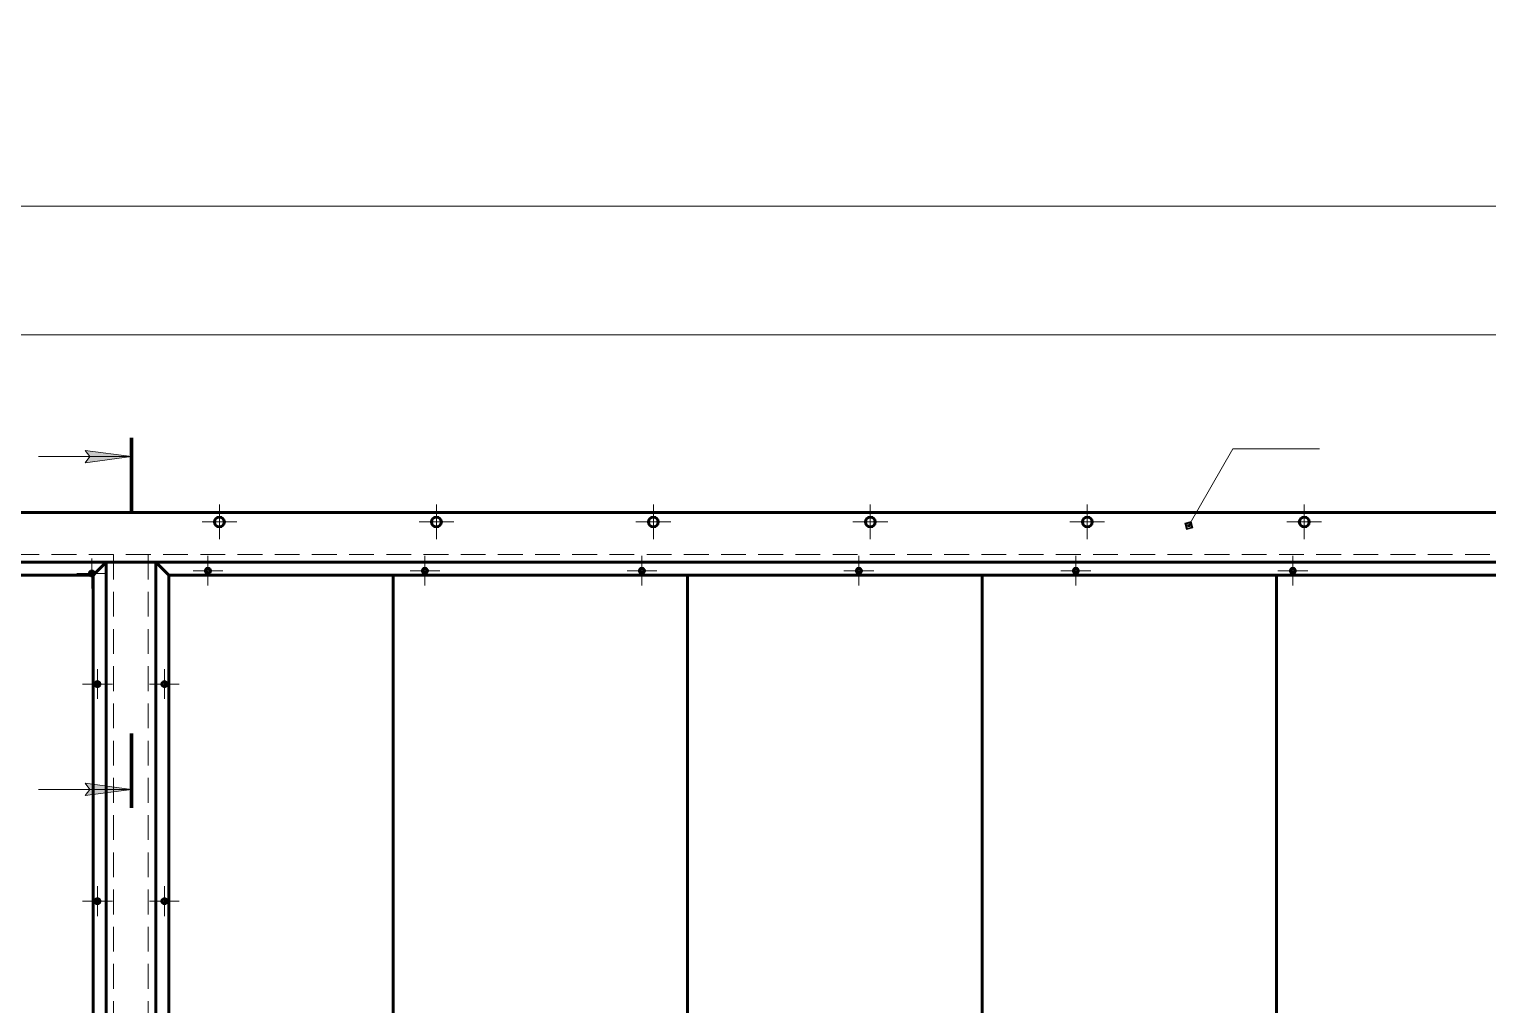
# Model space of a CAD drawing. Header units: millimetres. Extents: x 0 to 841, y 0 to 594.
# Drawn here: x 239.3 to 474.6, y 436.7 to 594 of the extents above; entities that cross this region are included whole.
import ezdxf

# ---------------------------------------------------------------- set-up
doc = ezdxf.new("R2010")
doc.units = ezdxf.units.MM
for name, pattern in [('K5LT_AXLED', [19.5, 15, -1.5, 1.5, -1.5]), ('K5LT_BASIC', [0]), ('K5LT_DASHED', [6, 4, -2]), ('K5LT_REINFORCED', [0]), ('K5LT_THIN', [0])]:
    doc.linetypes.add(name, pattern=pattern)
doc.layers.add('Системный слой', color=7, linetype='Continuous')

# ---------------------------------------------------------------- blocks, each defined once
blk = doc.blocks.new('U3')
at = {"layer": 'Системный слой', "color": 30, "linetype": 'K5LT_AXLED', "lineweight": 18, "true_color": 0xff8000}
for q in [(261.14, 490.82), (258.74, 488.42), (263.54, 488.42), (261.14, 486.02)]:
    blk.add_line((261.14, 488.42), q, dxfattribs=at)
blk = doc.blocks.new('U4')
at = {"layer": 'Системный слой', "color": 30, "linetype": 'K5LT_AXLED', "lineweight": 18, "true_color": 0xff8000}
for q in [(261.14, 455.82), (258.74, 453.42), (263.54, 453.42), (261.14, 451.02)]:
    blk.add_line((261.14, 453.42), q, dxfattribs=at)
blk = doc.blocks.new('U8')
at = {"layer": 'Системный слой', "color": 30, "linetype": 'K5LT_AXLED', "lineweight": 18, "true_color": 0xff8000}
for q in [(250.34, 490.82), (247.94, 488.42), (252.74, 488.42), (250.34, 486.02)]:
    blk.add_line((250.34, 488.42), q, dxfattribs=at)
blk = doc.blocks.new('U9')
at = {"layer": 'Системный слой', "color": 30, "linetype": 'K5LT_AXLED', "lineweight": 18, "true_color": 0xff8000}
for q in [(250.34, 455.82), (247.94, 453.42), (252.74, 453.42), (250.34, 451.02)]:
    blk.add_line((250.34, 453.42), q, dxfattribs=at)
blk = doc.blocks.new('U14')
at = {"layer": 'Системный слой', "color": 30, "linetype": 'K5LT_AXLED', "lineweight": 18, "true_color": 0xff8000}
for q in [(270.01, 517.36), (267.21, 514.56), (270.01, 511.76), (272.81, 514.56)]:
    blk.add_line((270.01, 514.56), q, dxfattribs=at)
blk = doc.blocks.new('U16')
at = {"layer": 'Системный слой', "color": 30, "linetype": 'K5LT_AXLED', "lineweight": 18, "true_color": 0xff8000}
for q in [(410.01, 517.36), (407.21, 514.56), (410.01, 511.76), (412.81, 514.56)]:
    blk.add_line((410.01, 514.56), q, dxfattribs=at)
blk = doc.blocks.new('U17')
at = {"layer": 'Системный слой', "color": 30, "linetype": 'K5LT_AXLED', "lineweight": 18, "true_color": 0xff8000}
for q in [(375.01, 517.36), (372.21, 514.56), (375.01, 511.76), (377.81, 514.56)]:
    blk.add_line((375.01, 514.56), q, dxfattribs=at)
blk = doc.blocks.new('U18')
at = {"layer": 'Системный слой', "color": 30, "linetype": 'K5LT_AXLED', "lineweight": 18, "true_color": 0xff8000}
for q in [(340.01, 517.36), (337.21, 514.56), (340.01, 511.76), (342.81, 514.56)]:
    blk.add_line((340.01, 514.56), q, dxfattribs=at)
blk = doc.blocks.new('U19')
at = {"layer": 'Системный слой', "color": 30, "linetype": 'K5LT_AXLED', "lineweight": 18, "true_color": 0xff8000}
for q in [(305.01, 517.36), (302.21, 514.56), (305.01, 511.76), (307.81, 514.56)]:
    blk.add_line((305.01, 514.56), q, dxfattribs=at)
blk = doc.blocks.new('U20')
at = {"layer": 'Системный слой', "color": 30, "linetype": 'K5LT_AXLED', "lineweight": 18, "true_color": 0xff8000}
for q in [(445.01, 517.36), (442.21, 514.56), (445.01, 511.76), (447.81, 514.56)]:
    blk.add_line((445.01, 514.56), q, dxfattribs=at)

msp = doc.modelspace()

# ---------------------------------------------------------------- hatches: boundary and pattern name
at = {"layer": 'Системный слой'}
for points in [[(255.84, 525.1), (248.34, 526.09), (249.09, 525.1), (248.34, 524.11)], [(255.84, 471.45), (248.34, 472.44), (249.09, 471.45), (248.34, 470.46)]]:
    msp.add_hatch(color=7, dxfattribs=at).paths.add_polyline_path(points)
h = msp.add_hatch(color=7, dxfattribs=at)
h.paths.add_polyline_path([(427.05, 513.6), (426.77, 514.62), (425.75, 514.34), (426.03, 513.32)])
h.paths.add_polyline_path([(426.84, 513.72), (426.65, 514.4), (425.97, 514.22), (426.15, 513.53)])
h.paths.add_polyline_path([(426.62, 513.84), (426.53, 514.19), (426.19, 514.09), (426.28, 513.75)])

# ---------------------------------------------------------------- linework, layer by layer
at = {"layer": 'Системный слой', "color": 7, "linetype": 'K5LT_THIN', "lineweight": 18}
for p, q in [((52.8, 565.49), (602.16, 565.49)), ((55.15, 544.75), (600.06, 544.75)), ((240.84, 525.1), (255.84, 525.1)), ((249.09, 525.1), (248.34, 526.09)), ((248.34, 526.09), (255.84, 525.1)), ((255.84, 525.1), (248.34, 524.11)), ((248.34, 524.11), (249.09, 525.1)), ((433.49, 526.36), (426.4, 513.97)), ((433.49, 526.36), (447.45, 526.36)), ((252.11, 516.06), (601.81, 516.06)), ((252.11, 516.06), (601.81, 516.06)), ((252.11, 516.06), (601.81, 516.06)), ((252.11, 516.06), (601.81, 516.06)), ((252.11, 516.06), (601.81, 516.06)), ((252.11, 516.06), (601.81, 516.06)), ((426.77, 514.62), (425.75, 514.34)), ((425.75, 514.34), (426.03, 513.32)), ((426.65, 514.4), (425.97, 514.22)), ((425.97, 514.22), (426.15, 513.53)), ((426.03, 513.32), (427.05, 513.6)), ((426.15, 513.53), (426.84, 513.72)), ((426.53, 514.19), (426.19, 514.09)), ((426.19, 514.09), (426.28, 513.75)), ((426.28, 513.75), (426.62, 513.84)), ((426.53, 514.19), (426.65, 514.4)), ((426.62, 513.84), (426.53, 514.19)), ((426.65, 514.4), (426.77, 514.62)), ((426.84, 513.72), (426.65, 514.4)), ((427.05, 513.6), (426.77, 514.62)), ((240.84, 471.45), (255.84, 471.45)), ((249.09, 471.45), (248.34, 472.44)), ((248.34, 472.44), (255.84, 471.45)), ((255.84, 471.45), (248.34, 470.46)), ((248.34, 470.46), (249.09, 471.45))]:
    msp.add_line(p, q, dxfattribs=at)
at = {"layer": 'Системный слой', "color": 134, "linetype": 'K5LT_REINFORCED', "lineweight": 100, "true_color": 0x009696}
for p, q in [((255.84, 528.1), (255.84, 516.1)), ((255.84, 480.45), (255.84, 468.45))]:
    msp.add_line(p, q, dxfattribs=at)
at = {"layer": 'Системный слой', "color": 5, "linetype": 'K5LT_BASIC', "lineweight": 60, "true_color": 0x0000ff}
for p, q in [((252.11, 516.06), (53.5, 516.06)), ((252.11, 516.06), (93.01, 516.06)), ((601.74, 516.1), (251.74, 516.1)), ((252.11, 516.06), (601.39, 516.06)), ((601.81, 516.06), (252.11, 516.06)), ((53.15, 508.06), (561.95, 508.06)), ((249.64, 506), (63.25, 505.96)), ((249.64, 506), (251.74, 508.1)), ((249.64, 506), (249.64, 326.2)), ((251.74, 508.06), (251.74, 324.1)), ((593.74, 508.1), (259.74, 508.1)), ((259.74, 508.1), (259.74, 324.1)), ((261.84, 506), (259.74, 508.1)), ((591.64, 506), (261.84, 506)), ((261.84, 506), (261.84, 326.2)), ((298.04, 326.2), (298.04, 506)), ((345.54, 326.2), (345.54, 506)), ((393.04, 326.2), (393.04, 506)), ((440.54, 326.2), (440.54, 506))]:
    msp.add_line(p, q, dxfattribs=at)
at = {"layer": 'Системный слой', "color": 7, "linetype": 'K5LT_DASHED', "lineweight": 18}
for p, q in [((594.94, 509.3), (54.14, 509.3)), ((252.94, 509.3), (252.94, 322.9)), ((258.54, 509.3), (258.54, 322.9))]:
    msp.add_line(p, q, dxfattribs=at)
at = {"layer": 'Системный слой', "color": 30, "linetype": 'K5LT_AXLED', "lineweight": 18, "true_color": 0xff8000}
for p, q in [((249.43, 506.26), (249.43, 508.66)), ((268.16, 506.7), (268.16, 509.1)), ((303.16, 506.7), (303.16, 509.1)), ((338.16, 506.7), (338.16, 509.1)), ((373.16, 506.7), (373.16, 509.1)), ((408.16, 506.7), (408.16, 509.1)), ((443.16, 506.7), (443.16, 509.1)), ((249.43, 506.26), (247.03, 506.26)), ((249.43, 506.26), (249.43, 503.86)), ((249.43, 506.26), (251.83, 506.26)), ((268.16, 506.7), (265.76, 506.7)), ((268.16, 506.7), (268.16, 504.3)), ((268.16, 506.7), (270.56, 506.7)), ((303.16, 506.7), (300.76, 506.7)), ((303.16, 506.7), (303.16, 504.3)), ((303.16, 506.7), (305.56, 506.7)), ((338.16, 506.7), (335.76, 506.7)), ((338.16, 506.7), (338.16, 504.3)), ((338.16, 506.7), (340.56, 506.7)), ((373.16, 506.7), (370.76, 506.7)), ((373.16, 506.7), (373.16, 504.3)), ((373.16, 506.7), (375.56, 506.7)), ((408.16, 506.7), (405.76, 506.7)), ((408.16, 506.7), (408.16, 504.3)), ((408.16, 506.7), (410.56, 506.7)), ((443.16, 506.7), (440.76, 506.7)), ((443.16, 506.7), (443.16, 504.3)), ((443.16, 506.7), (445.56, 506.7))]:
    msp.add_line(p, q, dxfattribs=at)
at = {"layer": 'Системный слой', "color": 5, "linetype": 'K5LT_BASIC', "lineweight": 60, "true_color": 0x0000ff}
for centre, radius in [((270.01, 514.56), 0.8), ((305.01, 514.56), 0.8), ((340.01, 514.56), 0.8), ((375.01, 514.56), 0.8), ((410.01, 514.56), 0.8), ((445.01, 514.56), 0.8), ((249.43, 506.26), 0.4), ((268.16, 506.7), 0.4), ((303.16, 506.7), 0.4), ((338.16, 506.7), 0.4), ((373.16, 506.7), 0.4), ((408.16, 506.7), 0.4), ((443.16, 506.7), 0.4), ((250.34, 488.42), 0.4), ((261.14, 488.42), 0.4), ((250.34, 453.42), 0.4), ((261.14, 453.42), 0.4)]:
    msp.add_circle(centre, radius, dxfattribs=at)

# ---------------------------------------------------------------- block references
at = {"layer": 'Системный слой'}
for name in ['U14', 'U19', 'U18', 'U17', 'U16', 'U20', 'U8', 'U3', 'U9', 'U4']:
    msp.add_blockref(name, (0, 0), dxfattribs=at)

doc.saveas('drawing.dxf')
